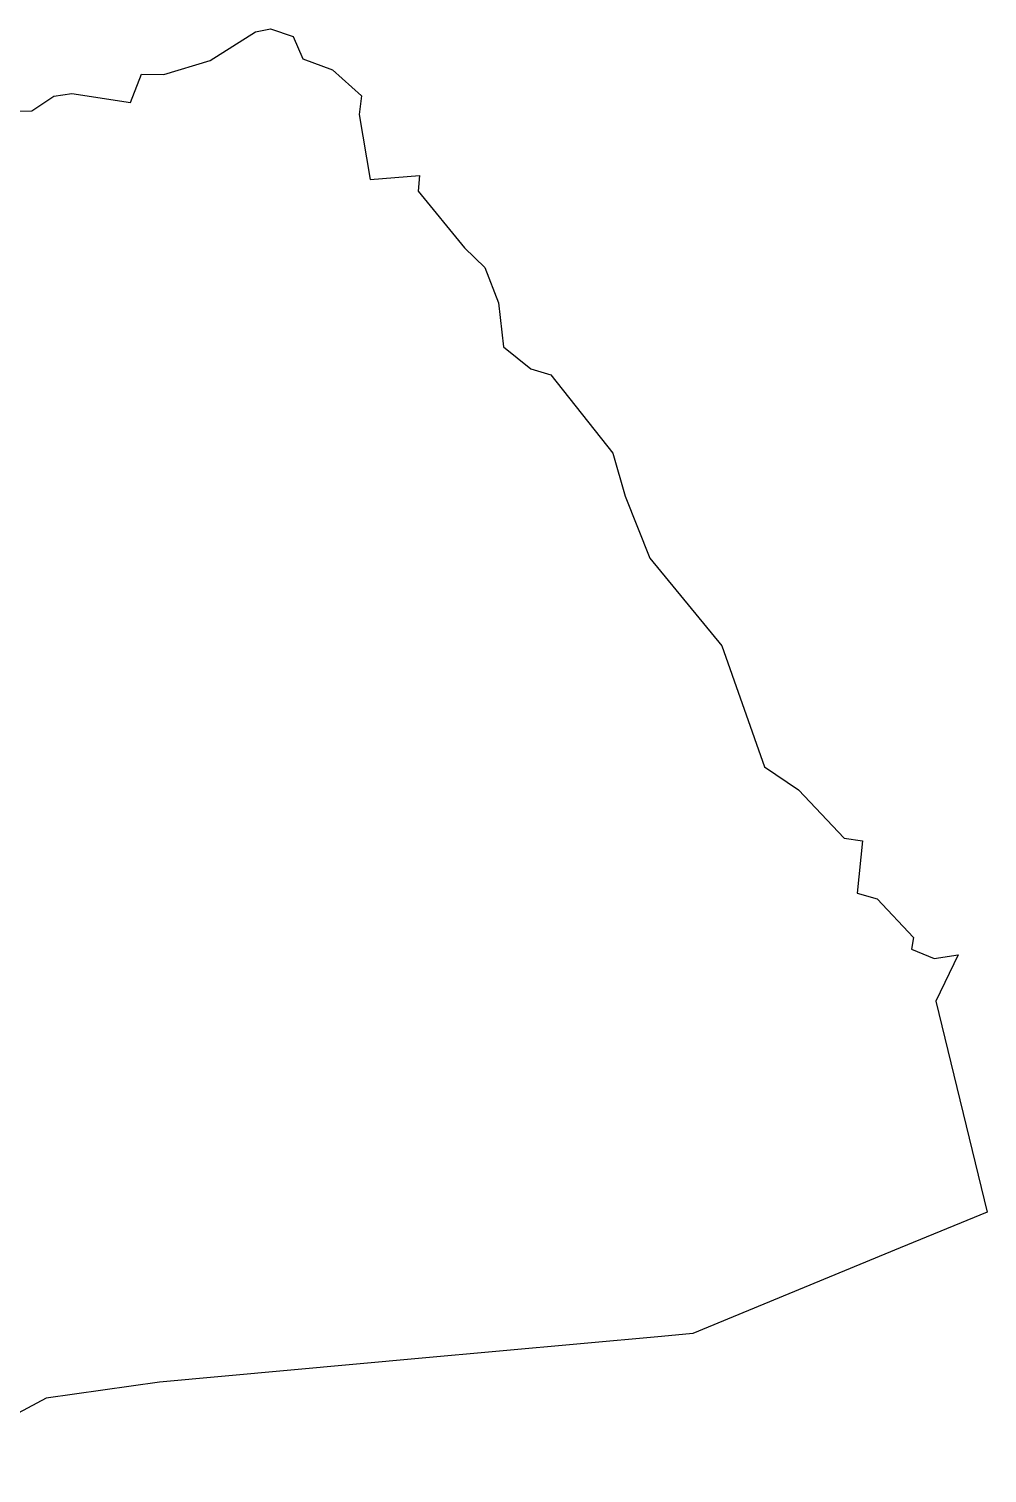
# Model space of a CAD drawing. Header units: metres. Extents: x 303676 to 308665, y 1944228 to 1947942.
# Drawn here: x 306568 to 308665, y 1944780 to 1947942 of the extents above; entities that cross this region are included whole.
import ezdxf

# ---------------------------------------------------------------- set-up
doc = ezdxf.new("R2010")
doc.units = ezdxf.units.M
doc.header["$MEASUREMENT"] = 0
doc.layers.add('village', color=3, linetype='Continuous')

msp = doc.modelspace()

# ---------------------------------------------------------------- linework, layer by layer
at = {"layer": 'village', "color": 3, "true_color": 0x00ff00}
msp.add_polyline3d([(306428.8, 1947759.2, 0), (306574.7, 1947762, 0), (306622.3, 1947794.7, 0), (306661.9, 1947800.2, 0), (306790.6, 1947780.8, 0), (306814.5, 1947842.9, 0), (306863.1, 1947841.7, 0), (306964.7, 1947872.7, 0), (307063.5, 1947935.4, 0), (307096.4, 1947941.7, 0), (307146.5, 1947924.9, 0), (307167.5, 1947875.9, 0), (307232.1, 1947851.7, 0), (307296.1, 1947795.1, 0), (307290.4, 1947754.2, 0), (307314.7, 1947612.3, 0), (307422.9, 1947620.9, 0), (307419.9, 1947586.2, 0), (307521.4, 1947462.4, 0), (307566, 1947419.7, 0), (307595.3, 1947341.8, 0), (307606.8, 1947245.9, 0), (307666.5, 1947197.6, 0), (307709.9, 1947184.1, 0), (307845.9, 1947012.9, 0), (307872.8, 1946918.6, 0), (307926.9, 1946783.4, 0), (308084.5, 1946591.3, 0), (308177.6, 1946326.5, 0), (308252.3, 1946275.7, 0), (308352.2, 1946170, 0), (308392.3, 1946164.2, 0), (308380.7, 1946049.6, 0), (308424.5, 1946037.1, 0), (308503.8, 1945952.6, 0), (308499.4, 1945927.3, 0), (308549.3, 1945907, 0), (308601.5, 1945914.5, 0), (308552.6, 1945813.1, 0), (308664.8, 1945351.3, 0), (308474.9, 1945273, 0), (308021.2, 1945085.8, 0), (307952.2, 1945079.5, 0), (307420.6, 1945030.9, 0), (306853.6, 1944979, 0), (306605.6, 1944944, 0), (306298.4, 1944780.2, 0)], dxfattribs=at)

doc.saveas('drawing.dxf')
